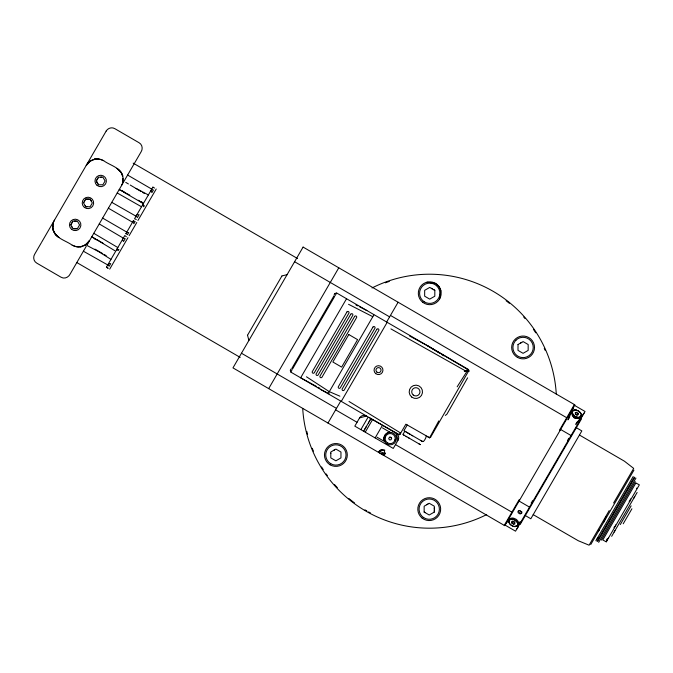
<?xml version="1.0" encoding="UTF-8"?>
<svg xmlns="http://www.w3.org/2000/svg" width="673" height="673" viewBox="0 0 673 673"><rect width="100%" height="100%" fill="white"/><g stroke="black" fill="none" stroke-linecap="round" stroke-linejoin="round"><path stroke-width="1.01" d="M330.805 453.476L330.813 452.012L335.894 449.093L340.967 452.037L340.95 457.901L335.869 460.82L330.796 457.876L330.805 453.131M424.141 512.06L424.158 506.197L429.248 503.278L434.321 506.222L434.304 512.086L429.214 515.005L424.141 512.06L425.117 512.624M434.304 512.086L434.304 510.538M434.312 509.158L434.312 507.77M434.825 290.349L434.808 296.213L429.727 299.132L424.655 296.187L424.663 290.324L429.753 287.405L434.825 290.349L433.858 289.785M581.253 414.921L581.253 415.081A4.82 3.096 32.2 0 1 581.161 415.418A4.812 3.079 30.1 0 1 580.976 416.04M607.105 540.402L607.13 539.191M509.167 521.861C507.661 518.681 512.077 517.15 514.408 518.446C519.194 519.808 519.926 525.462 516.814 529.012M573.64 407.081L571.327 413.146L573.724 417.453M53.251 222.898L52.713 227.011L52.738 225.707L53.554 231.133L52.864 228.534M122.612 182.989L122.856 178.362M469.039 370.268L430.661 437.122L429.626 437.761L405.861 424.2L400.124 434.085L398.391 434.539L290.761 372.068L290.299 370.327M467.626 377.822L446.88 414.24L445.333 415.418M439.62 299.005L440.798 290.391L438.889 286.42L435.473 283.383L426.867 282.206M606.836 540.865L607.13 539.098L608.434 538.114M508.83 520.793L508.763 521.281A5.081 3.239 29.5 0 0 508.822 522.071A5.081 3.197 30.7 0 0 509.503 523.443A5.081 3.188 30.3 0 0 511.53 525.352M385.149 437.829L385.385 436.87M395.194 439.334L394.95 440.293M571.764 412.869A4.829 3.045 31 0 1 571.949 412.709L572.395 412.465A4.854 3.096 29.5 0 1 572.395 411.893L572.563 411.338A4.82 2.995 30.8 0 1 572.959 410.799M630.466 498.895L629.945 501.049L629.087 501.267M378.731 452.5C378.949 449.875 382.584 448.756 384.275 450.767L384.998 453.451L383.761 455.419M581.253 416.04L580.892 416.654A5.09 3.23 29.6 0 1 579.327 417.504L578.738 417.588A5.106 3.256 30.2 0 1 577.442 417.487L577.098 417.428A5.09 3.23 29.6 0 1 573.371 415.291L573.144 415.005A5.106 3.298 29.5 0 1 572.378 413.92L572.294 413.643A5.081 3.264 29.3 0 1 572.151 411.582L572.26 411.363A5.081 3.264 29.3 0 1 573.085 410.505A5.081 3.239 30.4 0 1 574.355 410.05M603.774 522.105L606.247 516.57M578.267 423.132L581.211 415.451M571.394 412.414L567.97 419.843L569.745 416.797M291.897 368.324L333.968 295.834M598.373 531.418L599.121 530.131M427.902 436.996L429.626 437.761L438.771 420.911M614.121 532.107L614.954 530.669M634.723 496.624L633.89 498.054M106.174 131.042C107.89 128.072 111.911 126.835 114.881 128.694L139.042 142.718C142.314 144.468 143.071 148.884 141.078 151.862L86.8 245.367L99.15 251.912L110.961 259.383M106.435 267.181L108.059 268.182L106.435 267.181L124.799 235.55L126.322 236.719M136.308 219.524L134.533 218.775L152.922 187.102M634.286 477.14L597.01 541.353M634.832 477.46L597.792 541.269M41.289 242.827L34.794 254.015C32.8 256.993 33.549 261.418 36.83 263.16L60.991 277.183C64.465 279.396 68.839 277.234 70.345 273.701L86.253 246.301M41.676 242.162L99.049 143.315M99.436 142.651L106.258 130.907M74.156 221.089L77.395 221.097L79.582 224.917L77.378 228.719L72.978 228.711L70.783 224.891L72.995 221.089L74.459 221.097M83.99 202.144L84.638 201.025M85.286 199.906L85.74 199.124L90.14 199.132L91.242 201.042M97.383 182.871L96.289 180.961L97.021 179.699M97.392 179.06L98.039 177.941M70.783 224.891L71.237 224.109M71.893 222.99L72.541 221.871M96.744 180.179L98.494 177.159L102.893 177.167L105.081 180.987L102.876 184.789L98.477 184.781L97.013 182.24M125.843 233.758L133.49 220.576M109.707 269.133L127.971 237.67M129.14 235.668L136.787 222.485M156.212 189.02L137.948 220.483M247.597 335.104L281.886 276.039M268.678 388.615L338.788 267.804M290.391 370.175L291.106 368.947M334.119 294.841L334.834 293.605M290.829 371.95L292.175 369.628M292.671 368.77L334.75 296.288M335.247 295.439L336.593 293.108M346.545 298.728L300.646 377.805L316.234 386.302M328.096 393.739L373.851 314.922M327.978 423.039L340.647 401.217M386.47 322.283L398.105 302.236M341.278 401.394L387.177 322.317M359.592 417.891L366.541 416.049A5.081 5.081 0 0 0 359.592 417.891L354.814 426.135L393.251 448.445L398.037 440.201A5.081 5.081 0 0 0 396.195 433.261L398.037 440.201M364.379 429.896L366.432 426.354M368.417 422.93L364.741 429.273M368.997 421.946L369.477 421.113M370.015 420.188L370.335 419.632M370.512 419.321L368.383 422.989M363.698 431.065L364.648 429.424M365.338 432.032L372.228 420.162M382.113 425.9L375.164 437.871M389.44 437.307L388.7 438.577L389.431 439.848L390.895 439.856L391.636 438.586L390.904 437.315L389.44 437.307L390.904 437.315L391.636 438.586M382.752 454.83L384.628 454.452L385.267 453.358L379.034 451.457L379.74 453.08M407.232 424.991L403.918 430.703L422.316 441.387L421.904 441.143M404.877 431.258L402.833 434.48L404.229 435.288M422.644 441.581C423.611 442.725 427.162 436.062 426.001 435.885M504.245 525.361L519.076 499.812L519.623 500.132M574.372 404.549L559.541 430.097L560.087 430.417M511.758 522.038L513.062 521.625L514.643 522.551L514.929 523.88L513.634 524.292L512.044 523.375L511.758 522.038L512.372 520.978M518.446 511.791L518.833 511.118M512.044 523.375L513.28 521.255L514.862 522.172L513.634 524.292M575.289 414.425L576.517 412.313L578.107 413.23L578.385 414.56L577.089 414.98L575.508 414.055L575.222 412.726L576.517 412.313M519.506 512.986L520.633 511.034M576.87 415.35L578.107 413.23M520.978 513.322L521.76 511.976L519.606 510.487A2.095 1.632 28.1 0 0 517.949 512.01L518.319 512.935L520.136 513.987L521.743 513.306L521.794 511.993M577.569 421.34L575.794 424.385L584.071 413.138M519.102 523.796L519.548 523.03M519.808 522.576L520.288 521.752M531.165 503.017L531.611 502.251M532.049 501.486L532.494 500.729M567.432 440.537L567.928 439.679M568.315 439.015L568.752 438.258M580.387 418.219L580.858 417.42M519.758 523.922L520.263 523.064M520.246 524.36L581.438 418.943M609.208 510.563L589.102 545.197L578.275 540.739L533.218 514.652M613.583 503.034L633.579 468.585M590.743 544.566L633.941 470.141M633.175 476.526L595.899 540.73M597.489 537.996L597.792 537.475M598.659 538.501L599.071 537.794M635.951 478.108L598.659 542.354M635.278 481.658L601.351 540.108M635.724 483.264L602.798 539.99L606.28 541.824M636.456 488.564L636.734 488.085M606.264 541.849L639.35 484.854L635.892 482.978M611.673 536.331L637.121 492.485M620.27 524.578L631.123 505.869M623.206 523.796L631.922 508.788M117.22 192.966L141.507 206.779M93.791 233.321L117.834 247.555M99.242 223.932L123.302 238.124M111.777 202.346L136.03 216.201M107.739 264.943L83.402 251.222M116.959 249.06L116.555 249.75L118.322 250.499L118.919 249.473L116.774 249.38M287.085 274.668L281.953 275.922M360.888 429.584L367.837 417.613M596.547 539.62L596.833 539.132M151.753 189.121L127.618 175.056M580.976 416.065L580.631 416.511A4.862 3.121 31.7 0 1 580.151 416.907M457.169 386.807L466.995 371.345L468.913 371.227L466.995 371.345M567.835 417.075L573.043 410.707A4.82 3.096 32.2 0 1 573.446 410.379M121.443 185.681A12.703 12.703 0 0 0 116.841 168.326L121.098 172.372L122.679 175.863C120.299 167.316 109.884 165.39 103.659 160.679A12.694 12.694 0 0 0 86.304 165.28L90.35 161.015L95.44 159.097L94.22 159.333L98.149 158.988M77.723 246.89L81.652 246.545L80.432 246.781L85.521 244.863L89.568 240.598A12.703 12.703 0 0 1 72.213 245.199C65.828 240.48 55.758 238.562 53.184 230.015L55.733 234.793L59.031 237.552A12.694 12.694 0 0 1 54.429 220.197M506.374 522.955L509.167 519.405M518.504 524.822L517.285 525.966A5.081 3.239 29.5 0 1 514.778 526.547M369.83 417.967L399.257 434.691L400.713 433.059L349.009 401.478M86.304 165.28L90.35 161.015M85.521 244.863L89.568 240.598M334.927 293.453L336.66 292.991L468.45 369.494L464.336 371.513L466.347 371.387M88.18 162.807L91.377 160.418M84.495 245.46L87.692 243.071M399.257 434.691L400.124 434.085M580.547 417.731L578.359 418.564L574.22 418.093M429.626 437.761L430.661 437.122L428.92 437.585M520.557 343.053L521.76 342.364M333.354 450.548L334.557 449.858M426.699 504.742L427.902 504.052M467.819 369.805L468.45 369.494M466.726 370.343L467.298 370.066M580.118 416.873L579.806 417.016A4.846 3.129 31.2 0 1 578.898 417.268A4.862 3.071 29.7 0 1 578.014 417.218L577.796 417.193M510.033 519.733L510.698 519.48M379.034 451.457L382.844 449.943M516.174 526.387L515.812 526.479A4.837 3.079 30.2 0 1 514.567 526.538L513.894 526.429A4.854 2.986 29.4 0 1 513.23 526.21L511.623 525.504A4.837 3.079 30.2 0 1 510.866 524.982L510.378 524.536M379.656 450.59L382.971 449.766M575.819 410.118A4.829 3.113 30.8 0 0 575.381 410.076A4.82 3.012 29.3 0 0 574.75 410.084L574.153 410.16A4.879 3.071 29 0 0 573.522 410.446M573.043 410.707L574.692 410.547M94.22 159.333L99.629 159.181L103.659 160.679M81.652 246.545L76.242 246.697L72.213 245.199M382.449 427.86L389.995 432.293C385.494 432.234 382.348 437.677 384.628 441.555L377.023 437.189M385.267 453.358L381.246 453.955L384.628 454.452M516.78 525.975L515.047 526M389.734 432.302L389.314 432.352L389.995 432.293M108.42 263.774L110.725 263.597L109.194 266.222L107.857 264.733M136.821 214.847L139.109 214.687L137.41 217.615L136.198 215.924M465.018 371.471L465.682 371.429M126.482 232.656L128.762 232.513L127.491 234.709L126.011 233.464M511.278 519.388L512.355 519.413M100.689 177.167L101.732 177.167M88.979 199.132L85.74 199.124L83.536 202.926L85.723 206.746L86.884 206.746M74.139 228.711L76.217 228.719M75.191 221.097L76.234 221.097M123.142 238.41L125.22 238.621L123.512 241.557L122.52 239.479M577.426 418.547L574.515 417.58L572.235 415.535M151.475 189.593L153.436 190.022L151.905 192.646L150.92 190.56M133.321 220.87L135.138 221.535L133.868 223.73L132.859 221.669M577.56 410.589L575.97 410.126A5.09 3.23 29.6 0 0 574.372 410.084M339.899 396.187L329.307 391.661L306.476 376.787M94.868 239.041L96.374 239.756L91.814 236.728L114.847 250.709M355.933 304.945L357.75 305.879M359.575 306.804L366.861 310.522M320.962 389.6L329.164 393.781M348.555 304.305L372.817 316.705M129.788 195.128L119.197 189.55L124.093 192.007L122.032 190.585M136.022 188.39L148.371 194.943M409.47 335.911L427.818 345.905L468.055 369.687M318.068 387.303L319.902 388.296M152.897 187.153L154.571 188.061M390.912 328.895L465.548 370.924M406.139 431.999L410.236 434.371M411.868 435.322L412.675 435.793M420.6 440.386L421.332 440.815M422.064 441.236L422.686 441.597M406.029 436.34L406.761 436.76M408.435 437.736L409.251 438.207M418.934 443.827L419.388 444.096M419.986 444.441L420.398 444.676L403.421 434.825M431.359 288.338L432.285 288.877M574.599 405.424L585.039 411.481L515.543 531.182L505.112 525.125M133.187 163.135L297.567 258.55M390.458 315.41L566.725 417.731M294.597 261.73L389.608 316.874M576.34 427.717L581.834 430.905L531.266 518.017L530.829 518.765L525.344 515.577M579.445 435.027L624.443 461.207L633.688 468.4M560.634 429.483L571.066 435.54M141.036 201.614L142.76 202.615M123.925 192.293L143.366 203.574L138.386 200.226M108.378 208.201L132.539 222.225M102.641 218.086L126.802 232.109M96.542 239.47L103.019 243.231M94.969 249.145L102.742 253.662M104.466 254.663L106.191 255.664M519.085 501.065L529.516 507.122M241.472 353.241L336.483 408.393M335.634 409.857L357.043 422.291M395.48 444.601L511.892 512.178M76.655 262.462L240.185 357.397M384.35 449.892L384.847 450.178M125.758 182.375L128.425 183.965M130.2 185.025L140.867 191.376M142.651 192.436L144.426 193.496M511.505 525.394L512.145 525.764A5.081 3.289 30.8 0 0 514.87 526.623M427.818 345.905L440.26 353.586M442.035 354.688L443.81 355.781M142.777 204.575L144.3 205.745L143.711 206.771L142.558 204.954M580.193 412.566A4.812 3.079 30.1 0 0 579.739 412.069L579.074 411.472A4.728 2.995 30.2 0 0 578.528 411.102L578.343 410.993A4.846 3.163 30.2 0 0 577.577 410.538M516.149 521.23L517.478 522.98M54.765 233.506L56.187 234.852M57.609 236.206L59.031 237.552M614.424 527.792L613.986 527.279L615.602 525.764L615.366 524.906M96.289 180.961L96.862 181.971M97.745 183.51L98.477 184.781M90.14 199.132L92.336 202.952L90.123 206.754L85.723 206.746L85.151 205.736M71.876 226.801L72.398 227.701M385.419 440.386L385.629 440.865M122.679 175.863L122.309 174.744L122.587 176.553M247.529 335.221L248.909 340.429M572.353 412.364L572.471 413.071A4.837 3.062 30.5 0 0 572.799 413.802M580.008 416.89L580.008 417.395A4.829 3.045 31 0 1 579.806 418.093M370.428 512.902A126.347 126.347 0 0 1 368.594 511.909M366.777 510.891A126.347 126.347 0 0 1 364.968 509.848M354.511 502.908A126.347 126.347 0 0 1 348.774 498.415M337.358 487.673A126.347 126.347 0 0 1 334.557 484.585M327.364 475.609A126.347 126.347 0 0 1 326.153 473.91M323.242 469.586A126.347 126.347 0 0 1 321.576 466.936M313.433 451.171A126.347 126.347 0 0 1 312.23 448.285M307.578 434.413A126.347 126.347 0 0 1 306.795 431.385M385.351 282.811A126.347 126.347 0 0 1 389.28 281.423M506.13 300.755A126.347 126.347 0 0 1 509.394 303.33M523.72 317.042A126.347 126.347 0 0 1 525.1 318.607M533.42 329.358A126.347 126.347 0 0 1 535.733 332.824M544.264 348.387A126.347 126.347 0 0 1 545.122 350.288M486.688 514.576A126.987 126.987 0 0 1 302.707 408.41M372.026 287.96A126.987 126.987 0 0 1 556.268 393.999M516.098 521.171A4.837 3.079 30.2 0 0 513.449 519.657L513.019 519.539A4.837 3.029 29.7 0 0 512.363 519.463M517.495 523.047A4.837 3.029 29.7 0 1 517.697 523.594L517.789 524.233A4.804 3.029 32.1 0 1 517.73 524.704M508.889 522.139A4.854 2.986 29.4 0 1 508.855 521.306M510.647 519.564A4.854 2.986 29.4 0 1 511.219 519.48M509.133 522.534A4.82 3.071 31 0 0 509.705 523.636L509.915 524.031A4.787 3.121 29.4 0 0 510.353 524.553M510.075 519.665A4.82 3.071 31 0 0 509.301 520.364L509.049 520.784A4.812 3.029 28.9 0 0 508.906 521.373M516.149 526.362A4.812 3.029 28.9 0 0 517.041 525.916A4.82 3.071 31 0 0 517.36 525.613L517.587 525.26A4.812 3.071 27.7 0 0 517.781 524.721M519.093 521.996A5.106 3.222 31.1 0 1 519.127 522.256M519.009 523.241A5.09 3.23 31.3 0 1 518.807 523.661M518.664 523.855A5.09 3.239 30.1 0 1 517.89 524.452M516.477 521.121A5.081 3.197 30.7 0 1 518.101 524.309A5.081 3.239 29.5 0 1 517.461 525.798M508.822 520.767A5.081 3.239 29.5 0 1 509.444 519.758M509.419 519.783A5.09 3.23 29.6 0 1 510.546 519.169A5.081 3.272 31.5 0 1 513.39 519.203M513.373 519.262A5.09 3.23 29.6 0 1 516.528 521.062M577.745 417.184A4.862 3.071 29.7 0 1 576.012 416.688L575.642 416.503A4.812 3.079 30.1 0 1 574.868 416.107L574.532 415.813A4.82 2.995 30.8 0 1 573.573 414.862A4.837 3.02 31.3 0 1 572.841 413.802M575.768 410A4.846 3.129 31.2 0 1 576.677 410.185M581.27 414.921A4.787 3.079 28.5 0 0 581.22 414.408A4.837 3.02 31.3 0 0 580.967 413.853L580.934 413.668A4.837 3.037 31 0 0 580.496 412.928M580.252 412.566A4.82 3.155 28.9 0 1 580.521 412.928M580.336 417.1A5.098 3.239 30.8 0 1 580.008 418.244M571.343 412.944A5.098 3.239 31 0 1 572.025 412.263M572.042 412.28A5.073 3.214 29.5 0 1 572.513 412.053M577.686 410.673A5.081 3.239 30.4 0 1 579.798 412.12M579.747 412.137A5.148 3.239 30.4 0 1 580.227 412.642M580.328 412.599A5.09 3.289 29.4 0 1 581.253 416.049M576.618 410.219A5.106 3.256 30.2 0 1 577.67 410.606M571.108 412.759A5.401 3.432 30.2 0 1 572.395 411.926M580.479 416.621A5.401 3.432 30.2 0 1 580.395 418.143M518.849 524.048A5.401 3.441 30.2 0 1 517.545 524.738M519.48 522.963A5.401 3.441 30.2 0 1 519.245 523.552M518.017 344.509L518 350.381L523.072 353.325L528.162 350.397L528.179 344.534L523.106 341.59L518.017 344.509M303.094 247.084L232.967 367.887L504.792 525.68L574.919 404.868L303.094 247.084M346.915 312.011L312.356 371.538A1.144 1.144 0 0 0 312.777 373.094A1.144 1.144 0 0 0 314.333 372.682L348.892 313.155A1.144 1.144 0 0 0 348.471 311.599A1.144 1.144 0 0 0 346.915 312.011M350.759 314.241L316.201 373.767A1.144 1.144 0 0 0 316.613 375.332A1.144 1.144 0 0 0 318.178 374.911L352.736 315.393A1.144 1.144 0 0 0 352.316 313.828A1.144 1.144 0 0 0 350.759 314.241M354.595 316.478L320.045 375.997A1.144 1.144 0 0 0 320.457 377.561A1.144 1.144 0 0 0 322.022 377.149L356.572 317.622A1.144 1.144 0 0 0 356.16 316.058A1.144 1.144 0 0 0 354.595 316.478M348.807 334.548L332.866 362.007L341.657 367.105L357.59 339.646L348.807 334.548M372.943 327.12L338.384 386.647A1.144 1.144 0 0 0 338.805 388.203A1.144 1.144 0 0 0 340.361 387.791L374.92 328.264A1.144 1.144 0 0 0 374.499 326.708A1.144 1.144 0 0 0 372.943 327.12M376.787 329.349L342.229 388.876A1.144 1.144 0 0 0 342.641 390.441A1.144 1.144 0 0 0 344.206 390.02L378.756 330.502A1.144 1.144 0 0 0 378.344 328.937A1.144 1.144 0 0 0 376.787 329.349M515.922 340.252L515.215 341.034A10.154 10.154 0 0 0 523.064 357.615L524.915 357.447A10.154 10.154 0 0 0 532.982 345.156A10.154 10.154 0 0 0 520.313 337.686A10.188 10.188 0 0 0 517.545 338.94L515.922 340.252M71.624 229.375A5.712 5.712 0 0 0 80.836 225.749A5.712 5.712 0 0 0 73.096 219.583A5.712 5.712 0 0 0 71.624 229.375M84.377 207.41A5.712 5.712 0 0 0 93.589 203.784A5.712 5.712 0 0 0 85.841 197.618A5.712 5.712 0 0 0 84.377 207.41M97.122 185.445A5.712 5.712 0 0 0 106.334 181.819A5.712 5.712 0 0 0 98.595 175.653A5.712 5.712 0 0 0 97.122 185.445M330.779 463.739A10.162 10.162 0 0 0 346.04 454.982A10.162 10.162 0 0 0 330.822 446.149A10.162 10.162 0 0 0 330.779 463.739M424.234 301.807A10.162 10.162 0 0 0 439.881 293.764A10.162 10.162 0 0 0 425.092 284.233A10.162 10.162 0 0 0 424.234 301.807M423.729 517.68A10.162 10.162 0 0 0 439.376 509.638A10.162 10.162 0 0 0 424.587 500.106A10.162 10.162 0 0 0 423.729 517.68M422.156 518.117A11.433 11.433 0 0 0 440.546 510.782A11.433 11.433 0 0 0 424.991 498.533A11.433 11.433 0 0 0 422.156 518.117M330.14 464.841A11.433 11.433 0 0 0 347.31 454.982A11.433 11.433 0 0 0 330.191 445.046A11.433 11.433 0 0 0 330.14 464.841M422.669 302.244A11.433 11.433 0 0 0 441.051 294.909A11.433 11.433 0 0 0 425.504 282.652A11.433 11.433 0 0 0 422.669 302.244M517.352 357.338A11.433 11.433 0 0 0 534.513 347.487A11.433 11.433 0 0 0 517.394 337.543A11.433 11.433 0 0 0 517.352 357.338M413.272 395.051A4.131 4.131 0 0 0 419.927 392.435A4.131 4.131 0 0 0 414.332 387.976A4.131 4.131 0 0 0 413.272 395.051M376.897 372.11A2.541 2.541 0 0 0 381.011 370.554A2.541 2.541 0 0 0 377.612 367.769A2.541 2.541 0 0 0 376.897 372.11M411.691 397.036A6.663 6.663 0 0 0 422.442 392.805A6.663 6.663 0 0 0 413.407 385.612A6.663 6.663 0 0 0 411.691 397.036M375.795 373.666A4.442 4.442 0 0 0 382.912 370.73A4.442 4.442 0 0 0 376.813 366.036A4.442 4.442 0 0 0 375.795 373.666M387.017 444.02A6.284 6.284 0 0 0 396.456 438.594A6.284 6.284 0 0 0 387.042 433.134A6.284 6.284 0 0 0 387.017 444.02M387.421 442.851A5.073 5.073 0 0 0 395.244 438.83A5.073 5.073 0 0 0 387.85 434.068A5.073 5.073 0 0 0 387.421 442.851"/></g></svg>
